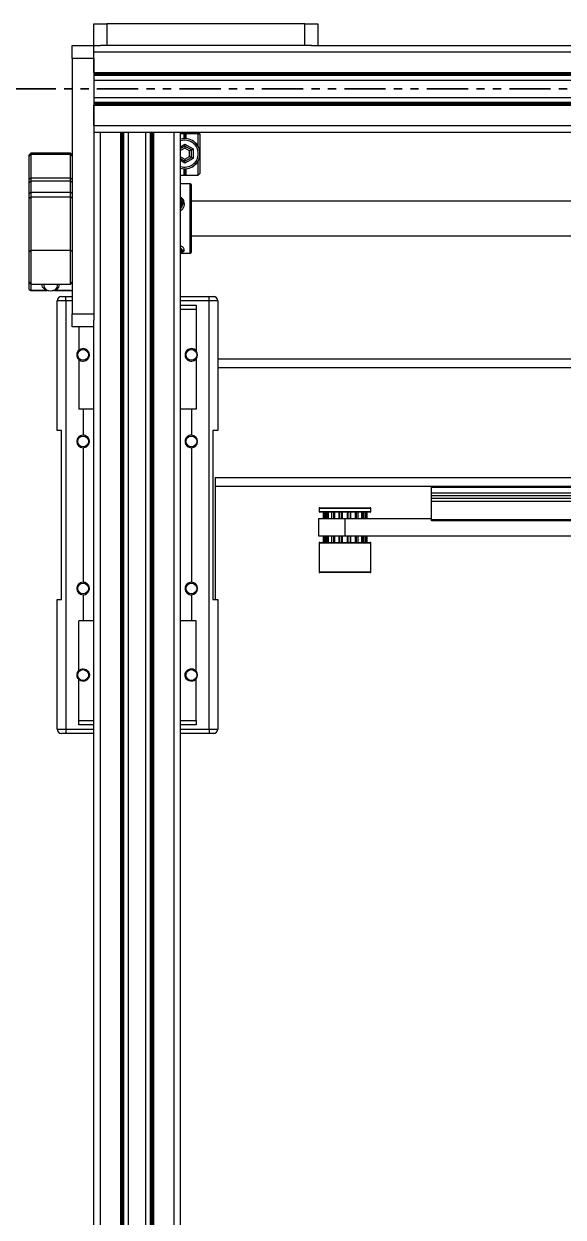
# Model space of a CAD drawing. Header units: millimetres. Extents: x -300 to 1184, y 5 to 1469.
# Drawn here: x 198.3 to 281.3, y 902.7 to 1086.6 of the extents above; entities that cross this region are included whole.
import ezdxf

# ---------------------------------------------------------------- set-up
doc = ezdxf.new("R2010")
doc.units = ezdxf.units.MM
doc.linetypes.add('PHANTOM', pattern=[12.7, 6.35, -1.27, 1.27, -1.27, 1.27, -1.27])

msp = doc.modelspace()

# ---------------------------------------------------------------- linework, layer by layer
at = {"color": 7, "linetype": 'Continuous', "lineweight": 25}
for p, q in [((209.06, 1083.28), (209.06, 1086.61)), ((209.06, 1086.61), (211.06, 1086.61)), ((211.06, 1086.61), (211.06, 1083.28)), ((241.56, 1086.61), (211.06, 1086.61)), ((241.56, 1083.28), (241.56, 1086.61)), ((241.56, 1086.61), (243.56, 1086.61)), ((243.56, 1086.61), (243.56, 1083.28)), ((205.72, 1083.28), (209.06, 1083.28)), ((205.72, 1081.28), (205.72, 1083.28)), ((209.06, 1082.28), (209.06, 1083.28)), ((209.06, 1083.28), (210.06, 1083.28)), ((211.06, 1083.28), (210.06, 1083.28)), ((241.56, 1083.28), (211.06, 1083.28)), ((242.56, 1083.28), (241.56, 1083.28)), ((242.56, 1083.28), (479.55, 1083.28)), ((209.06, 1081.28), (205.72, 1081.28)), ((205.72, 1081.28), (205.72, 1041.94)), ((209.06, 1082.28), (513.06, 1082.28)), ((209.06, 1079.14), (209.06, 1082.28)), ((209.06, 1081.28), (209.06, 1041.94)), ((209.06, 1079.14), (513.06, 1079.14)), ((209.06, 1079.01), (513.06, 1079.01)), ((209.06, 1078.88), (513.06, 1078.88)), ((209.06, 1078.81), (513.06, 1078.81)), ((209.06, 1078.68), (513.06, 1078.68)), ((209.06, 1077.95), (513.06, 1077.95)), ((209.06, 1075.27), (513.06, 1075.27)), ((209.06, 1074.54), (513.06, 1074.54)), ((209.06, 1074.41), (513.06, 1074.41)), ((209.06, 1074.34), (513.06, 1074.34)), ((209.06, 1074.21), (513.06, 1074.21)), ((209.06, 1074.08), (513.06, 1074.08)), ((209.06, 1070.94), (209.06, 1074.08)), ((209.06, 1070.94), (513.06, 1070.94)), ((209.06, 1069.94), (210.06, 1069.94)), ((210.06, 825.28), (210.06, 1069.94)), ((210.06, 1069.94), (213.19, 1069.94)), ((213.19, 825.28), (213.19, 1069.94)), ((213.19, 1069.94), (213.32, 1069.94)), ((213.32, 825.28), (213.32, 1069.94)), ((213.32, 1069.94), (213.46, 1069.94)), ((213.46, 825.28), (213.46, 1069.94)), ((213.46, 1069.94), (213.52, 1069.94)), ((213.52, 825.28), (213.52, 1069.94)), ((213.52, 1069.94), (213.66, 1069.94)), ((213.66, 1069.94), (217.79, 1069.94)), ((213.66, 825.28), (213.66, 1069.94)), ((214.38, 825.28), (214.38, 1069.94)), ((217.06, 825.28), (217.06, 1069.94)), ((217.79, 825.28), (217.79, 1069.94)), ((217.79, 1069.94), (217.92, 1069.94)), ((217.92, 825.28), (217.92, 1069.94)), ((217.92, 1069.94), (217.99, 1069.94)), ((217.99, 825.28), (217.99, 1069.94)), ((217.99, 1069.94), (218.12, 1069.94)), ((218.12, 825.28), (218.12, 1069.94)), ((218.12, 1069.94), (218.26, 1069.94)), ((218.26, 825.28), (218.26, 1069.94)), ((218.26, 1069.94), (221.39, 1069.94)), ((221.39, 825.28), (221.39, 1069.94)), ((221.39, 1069.94), (222.39, 1069.94)), ((222.39, 1069.94), (499.72, 1069.94)), ((222.39, 825.28), (222.39, 1069.94)), ((222.9, 1069.68), (222.39, 1069.68)), ((223.06, 1069.94), (222.9, 1069.68)), ((222.9, 1069.68), (222.9, 1068.94)), ((223.06, 1069.94), (223.06, 1068.94)), ((223.21, 1069.68), (223.06, 1069.94)), ((223.21, 1069.68), (223.21, 1068.94)), ((225.12, 1069.68), (223.21, 1069.68)), ((225.12, 1069.68), (225.12, 1069.94)), ((225.39, 1069.68), (225.12, 1069.94)), ((225.12, 1069.68), (225.39, 1069.68)), ((225.12, 1067.69), (225.12, 1069.68)), ((225.39, 1069.68), (225.39, 1063.54)), ((199.32, 1066.7), (199.06, 1066.43)), ((205.46, 1066.7), (199.32, 1066.7)), ((199.32, 1066.7), (199.32, 1066.47)), ((205.72, 1066.43), (205.46, 1066.7)), ((205.46, 1066.47), (205.46, 1066.7)), ((222.39, 1067.68), (223.06, 1068.06)), ((223.06, 1067.76), (222.39, 1067.38)), ((223.06, 1067.46), (222.39, 1067.08)), ((223.06, 1068.06), (224.32, 1067.34)), ((223.06, 1067.76), (223.06, 1068.06)), ((224.06, 1067.19), (223.06, 1067.76)), ((223.06, 1067.76), (223.06, 1067.46)), ((223.8, 1067.04), (223.06, 1067.46)), ((224.06, 1067.19), (223.8, 1067.04)), ((223.8, 1066.18), (223.8, 1067.04)), ((224.06, 1067.19), (224.32, 1067.34)), ((224.06, 1066.03), (224.06, 1067.19)), ((224.32, 1067.34), (224.32, 1065.88)), ((199.06, 1066.22), (199.32, 1066.47)), ((199.06, 1066.22), (199.06, 1066.43)), ((199.06, 1062.63), (199.06, 1066.22)), ((199.32, 1066.47), (199.32, 1062.87)), ((205.46, 1066.47), (199.32, 1066.47)), ((205.46, 1062.87), (205.46, 1066.47)), ((205.72, 1066.22), (205.46, 1066.47)), ((222.39, 1066.14), (223.06, 1065.76)), ((222.39, 1065.84), (223.06, 1065.46)), ((223.06, 1065.16), (222.39, 1065.54)), ((223.06, 1065.76), (223.8, 1066.18)), ((223.06, 1065.46), (224.06, 1066.03)), ((224.32, 1065.88), (223.06, 1065.16)), ((223.06, 1065.76), (223.06, 1065.46)), ((223.06, 1065.16), (223.06, 1065.46)), ((224.06, 1066.03), (223.8, 1066.18)), ((224.32, 1065.88), (224.06, 1066.03)), ((225.12, 1063.28), (225.12, 1065.53)), ((199.06, 1062.63), (199.32, 1062.87)), ((199.32, 1062.87), (199.32, 1062.35)), ((199.32, 1062.87), (205.46, 1062.87)), ((205.46, 1062.35), (205.46, 1062.87)), ((205.72, 1062.63), (205.46, 1062.87)), ((222.39, 1063.28), (222.9, 1063.28)), ((222.9, 1064.28), (222.9, 1063.28)), ((222.9, 1063.28), (223.06, 1063.28)), ((223.06, 1064.28), (223.06, 1063.28)), ((223.06, 1063.28), (223.21, 1063.28)), ((223.21, 1064.28), (223.21, 1063.28)), ((223.21, 1063.28), (225.12, 1063.28)), ((225.12, 1063.28), (225.39, 1063.54)), ((199.06, 1062.15), (199.06, 1062.63)), ((199.06, 1062.15), (199.32, 1062.35)), ((199.06, 1060.47), (199.06, 1062.15)), ((199.32, 1062.35), (199.32, 1060.67)), ((205.46, 1062.35), (199.32, 1062.35)), ((205.46, 1060.67), (205.46, 1062.35)), ((205.72, 1062.15), (205.46, 1062.35)), ((223.89, 1061.94), (222.39, 1061.94)), ((224.06, 1061.78), (223.89, 1061.94)), ((223.89, 1051.28), (223.89, 1061.94)), ((224.06, 1051.44), (224.06, 1061.78)), ((199.06, 1060.47), (199.32, 1060.67)), ((199.06, 1059.76), (199.06, 1060.47)), ((199.06, 1059.76), (199.32, 1059.9)), ((199.06, 1051.52), (199.06, 1059.76)), ((199.32, 1060.67), (199.32, 1059.9)), ((199.32, 1060.67), (205.46, 1060.67)), ((199.32, 1059.9), (199.32, 1051.67)), ((205.46, 1059.9), (199.32, 1059.9)), ((205.46, 1059.9), (205.46, 1060.67)), ((205.72, 1060.47), (205.46, 1060.67)), ((205.46, 1051.67), (205.46, 1059.9)), ((205.72, 1059.76), (205.46, 1059.9)), ((222.43, 1059.39), (222.39, 1059.44)), ((222.58, 1059.17), (222.43, 1059.39)), ((481.06, 1059.28), (224.06, 1059.28)), ((224.06, 1053.94), (481.06, 1053.94)), ((222.56, 1051.69), (222.62, 1051.81)), ((199.06, 1051.52), (199.32, 1051.67)), ((199.06, 1046.79), (199.06, 1051.52)), ((205.46, 1051.67), (199.32, 1051.67)), ((199.32, 1051.67), (199.32, 1046.52)), ((205.72, 1051.52), (205.46, 1051.67)), ((205.46, 1046.52), (205.46, 1051.67)), ((222.39, 1051.28), (223.89, 1051.28)), ((223.89, 1051.28), (224.06, 1051.44)), ((199.06, 1046.79), (199.32, 1046.52)), ((199.06, 1045.7), (199.06, 1046.79)), ((199.32, 1046.52), (205.46, 1046.52)), ((199.32, 1046.52), (199.32, 1045.54)), ((201.06, 1046.52), (201.06, 1046.46)), ((203.72, 1046.46), (203.72, 1046.52)), ((205.46, 1046.52), (205.72, 1046.79)), ((199.06, 1045.7), (199.32, 1045.54)), ((199.06, 1045.7), (199.32, 1045.5)), ((199.32, 1045.54), (201.79, 1045.54)), ((199.32, 1045.5), (199.32, 1045.54)), ((201.89, 1045.5), (199.32, 1045.5)), ((205.46, 1045.5), (202.89, 1045.5)), ((202.99, 1045.54), (205.72, 1045.54)), ((204.06, 1044.6), (204.72, 1044.6)), ((204.72, 1043.93), (204.72, 1044.6)), ((204.72, 1044.6), (205.72, 1044.6)), ((205.46, 1045.5), (205.72, 1045.54)), ((222.39, 1044.6), (226.79, 1044.6)), ((226.79, 1043.93), (226.79, 1044.6)), ((226.79, 1044.6), (227.45, 1044.6)), ((227.45, 1044.6), (227.72, 1044.6)), ((227.72, 1044.6), (227.72, 1044.54)), ((204.72, 1043.93), (203.39, 1043.93)), ((203.39, 1023.93), (203.39, 1043.93)), ((204.72, 1043.93), (204.72, 977.93)), ((222.39, 1043.26), (224.79, 1043.26)), ((226.79, 977.93), (226.79, 1043.93)), ((228.12, 1043.93), (226.79, 1043.93)), ((228.12, 1043.93), (228.12, 1023.93)), ((205.72, 1041.94), (209.06, 1041.94)), ((205.72, 1039.94), (205.72, 1041.94)), ((209.06, 1041.94), (209.06, 1040.94)), ((209.06, 825.28), (209.06, 1040.94)), ((224.79, 1042.6), (224.79, 1036.23)), ((209.06, 1039.94), (205.72, 1039.94)), ((206.72, 1039.94), (206.72, 1036.3)), ((206.72, 1034.9), (206.72, 1027.26)), ((224.79, 1034.96), (224.79, 1027.26)), ((228.12, 1034.98), (494.06, 1034.98)), ((209.06, 1027.26), (206.72, 1027.26)), ((207.39, 1027.26), (207.39, 1023.23)), ((224.79, 1027.26), (222.39, 1027.26)), ((224.06, 1027.26), (224.06, 1023.23)), ((204.06, 1023.93), (203.39, 1023.93)), ((204.06, 997.93), (204.06, 1023.93)), ((228.12, 1023.93), (227.39, 1023.93)), ((227.39, 1023.93), (227.39, 997.93)), ((207.39, 1021.3), (207.39, 1000.56)), ((224.06, 1021.3), (224.06, 1000.56)), ((227.72, 1016.71), (494.39, 1016.71)), ((227.72, 1016.71), (227.72, 997.93)), ((227.72, 1015.38), (334.97, 1015.38)), ((261.06, 1015.18), (261.06, 1015.38)), ((334.97, 1015.18), (261.06, 1015.18)), ((261.06, 1014.35), (261.06, 1015.18)), ((261.06, 1014.35), (334.97, 1014.35)), ((261.06, 1013.91), (261.06, 1014.35)), ((261.06, 1013.91), (334.97, 1013.91)), ((261.06, 1013.51), (261.06, 1013.91)), ((261.06, 1013.51), (334.97, 1013.51)), ((261.06, 1013.08), (261.06, 1013.51)), ((243.72, 1011.95), (243.72, 1011.48)), ((243.82, 1012.05), (251.31, 1012.05)), ((251.31, 1011.38), (243.82, 1011.38)), ((244.36, 1011.38), (244.36, 1010.38)), ((244.77, 1011.38), (244.77, 1010.38)), ((245.62, 1011.38), (245.62, 1010.38)), ((246.78, 1011.38), (246.78, 1010.38)), ((248.6, 1010.38), (248.6, 1011.38)), ((249.76, 1010.38), (249.76, 1011.38)), ((250.63, 1010.38), (250.63, 1011.38)), ((251.08, 1010.38), (251.08, 1011.38)), ((251.09, 1010.38), (251.09, 1011.38)), ((251.31, 1012.05), (251.62, 1012.05)), ((251.62, 1011.38), (251.31, 1011.38)), ((251.72, 1011.48), (251.72, 1011.95)), ((261.06, 1013.08), (334.97, 1013.08)), ((261.06, 1010.25), (261.06, 1013.08)), ((243.66, 1010.38), (243.66, 1007.71)), ((243.66, 1010.38), (247.72, 1010.38)), ((247.72, 1010.38), (247.72, 1007.71)), ((247.72, 1010.38), (261.06, 1010.38)), ((261.06, 1010.25), (334.68, 1010.25)), ((261.06, 1010.05), (261.06, 1010.25)), ((334.81, 1010.05), (261.06, 1010.05)), ((243.66, 1007.71), (247.72, 1007.71)), ((244.36, 1007.71), (244.36, 1006.71)), ((244.77, 1007.71), (244.77, 1006.71)), ((245.62, 1007.71), (245.62, 1006.71)), ((246.78, 1007.71), (246.78, 1006.71)), ((247.72, 1007.71), (339.73, 1007.71)), ((248.6, 1006.71), (248.6, 1007.71)), ((249.76, 1006.71), (249.76, 1007.71)), ((250.63, 1006.71), (250.63, 1007.71)), ((251.08, 1006.71), (251.08, 1007.71)), ((251.09, 1006.71), (251.09, 1007.71)), ((243.72, 1006.61), (243.72, 1002.15)), ((243.82, 1006.71), (251.62, 1006.71)), ((251.72, 1002.15), (251.72, 1006.61)), ((251.62, 1002.05), (243.82, 1002.05)), ((207.39, 998.63), (207.39, 994.6)), ((224.06, 998.63), (224.06, 994.6)), ((203.39, 977.93), (203.39, 997.93)), ((203.39, 997.93), (204.06, 997.93)), ((227.39, 997.93), (228.12, 997.93)), ((228.12, 997.93), (228.12, 977.93)), ((206.72, 986.96), (206.72, 994.6)), ((209.06, 994.6), (206.72, 994.6)), ((224.79, 994.6), (222.39, 994.6)), ((224.79, 986.9), (224.79, 994.6)), ((224.79, 979.26), (224.79, 985.63)), ((206.72, 979.26), (206.72, 985.56)), ((209.06, 978.6), (206.72, 978.6)), ((224.79, 978.6), (222.39, 978.6)), ((203.39, 977.93), (204.72, 977.93)), ((204.72, 977.26), (204.06, 977.26)), ((204.72, 977.93), (204.72, 977.26)), ((209.06, 977.26), (204.72, 977.26)), ((226.79, 977.26), (222.39, 977.26)), ((226.79, 977.93), (228.12, 977.93)), ((226.79, 977.93), (226.79, 977.26)), ((227.45, 977.26), (226.79, 977.26)), ((227.72, 977.26), (227.45, 977.26)), ((227.72, 977.32), (227.72, 977.26))]:
    msp.add_line(p, q, dxfattribs=at)
at = {"color": 7, "linetype": 'PHANTOM', "lineweight": 35}
msp.add_line((330.18, 1076.61), (160.18, 1076.61), dxfattribs=at)
at = {"color": 8, "linetype": 'Continuous', "lineweight": 25}
for p, q in [((205.72, 1043.93), (204.72, 1043.93)), ((226.79, 1043.93), (222.39, 1043.93)), ((224.79, 1042.6), (222.39, 1042.6)), ((228.12, 1033.64), (494.06, 1033.64)), ((251.4, 1011.95), (243.72, 1011.95)), ((243.72, 1011.48), (251.4, 1011.48)), ((244.36, 1011.38), (244.36, 1010.38)), ((244.42, 1011.38), (244.42, 1010.38)), ((244.56, 1011.38), (244.56, 1010.38)), ((244.79, 1011.38), (244.79, 1010.38)), ((244.98, 1011.38), (244.98, 1010.38)), ((245.13, 1011.38), (245.13, 1010.38)), ((245.66, 1011.38), (245.66, 1010.38)), ((245.95, 1011.38), (245.95, 1010.38)), ((246.1, 1011.38), (246.1, 1010.38)), ((246.85, 1011.38), (246.85, 1010.38)), ((247.2, 1011.38), (247.2, 1010.38)), ((247.31, 1011.38), (247.31, 1010.38)), ((248.06, 1011.38), (248.06, 1010.38)), ((248.17, 1011.38), (248.17, 1010.38)), ((248.52, 1011.38), (248.52, 1010.38)), ((249.28, 1011.38), (249.28, 1010.38)), ((249.42, 1011.38), (249.42, 1010.38)), ((249.72, 1011.38), (249.72, 1010.38)), ((250.27, 1011.38), (250.27, 1010.38)), ((250.42, 1011.38), (250.42, 1010.38)), ((250.62, 1011.38), (250.62, 1010.38)), ((250.87, 1011.38), (250.87, 1010.38)), ((251, 1011.38), (251, 1010.38)), ((251.08, 1011.38), (251.08, 1010.38)), ((251.72, 1011.95), (251.4, 1011.95)), ((251.4, 1011.48), (251.72, 1011.48)), ((244.36, 1007.71), (244.36, 1006.71)), ((244.42, 1007.71), (244.42, 1006.71)), ((244.56, 1007.71), (244.56, 1006.71)), ((244.79, 1007.71), (244.79, 1006.71)), ((244.98, 1007.71), (244.98, 1006.71)), ((245.13, 1007.71), (245.13, 1006.71)), ((245.66, 1007.71), (245.66, 1006.71)), ((245.95, 1007.71), (245.95, 1006.71)), ((246.1, 1007.71), (246.1, 1006.71)), ((246.85, 1007.71), (246.85, 1006.71)), ((247.2, 1007.71), (247.2, 1006.71)), ((247.31, 1007.71), (247.31, 1006.71)), ((248.06, 1007.71), (248.06, 1006.71)), ((248.17, 1007.71), (248.17, 1006.71)), ((248.52, 1007.71), (248.52, 1006.71)), ((249.28, 1007.71), (249.28, 1006.71)), ((249.42, 1007.71), (249.42, 1006.71)), ((249.72, 1007.71), (249.72, 1006.71)), ((250.27, 1007.71), (250.27, 1006.71)), ((250.42, 1007.71), (250.42, 1006.71)), ((250.62, 1007.71), (250.62, 1006.71)), ((250.87, 1007.71), (250.87, 1006.71)), ((251, 1007.71), (251, 1006.71)), ((251.08, 1007.71), (251.08, 1006.71)), ((251.72, 1006.61), (243.72, 1006.61)), ((243.72, 1002.15), (251.72, 1002.15)), ((206.72, 979.26), (209.06, 979.26)), ((222.39, 979.26), (224.79, 979.26)), ((204.72, 977.93), (209.06, 977.93)), ((222.39, 977.93), (226.79, 977.93))]:
    msp.add_line(p, q, dxfattribs=at)
at = {"color": 7, "linetype": 'Continuous', "lineweight": 25, "flags": 128}
for points in [[(222.39, 1052.07), (222.51, 1051.99), (222.62, 1051.81)], [(203.72, 1046.52), (203.72, 1046.46), (203.62, 1046.06), (203.33, 1045.73), (202.9, 1045.5), (202.39, 1045.42), (201.88, 1045.5), (201.45, 1045.73), (201.16, 1046.06), (201.06, 1046.46), (201.06, 1046.52)], [(201.36, 1046.52), (201.32, 1046.29), (201.4, 1045.97), (201.63, 1045.7), (201.98, 1045.52), (202.39, 1045.46), (202.8, 1045.52), (203.15, 1045.7), (203.38, 1045.97), (203.46, 1046.29), (203.42, 1046.52)]]:
    msp.add_lwpolyline(points, dxfattribs=at)
at = {"color": 7, "linetype": 'Continuous', "lineweight": 25}
for centre in [(207.39, 1035.6), (224.06, 1035.6), (207.39, 1022.26), (224.06, 1022.26), (207.39, 999.6), (224.06, 999.6), (207.39, 986.26), (224.06, 986.26)]:
    msp.add_circle(centre, 0.833, dxfattribs=at)
for centre, radius, start, end in [((223.06, 1066.61), 2.33, 0, 106.6015), ((223.06, 1066.61), 2.33, 253.3985, 0), ((221.72, 1058.9), 0.899, 317.8986, 17.5956), ((222.18, 1051.92), 0.447, 298.1272, 329.1416), ((204.06, 1043.93), 0.667, 90, 180), ((227.45, 1043.93), 0.667, 0, 90), ((207.39, 1035.6), 0.967, 133.6028, 226.3972), ((224.06, 1035.6), 0.967, 319.0983, 40.9017), ((207.39, 1022.26), 0.967, 90, 270), ((224.06, 1022.26), 0.967, 270, 90), ((243.82, 1011.95), 0.1, 90, 180), ((243.82, 1011.48), 0.1, 180, 270), ((251.62, 1011.95), 0.1, 0, 90), ((251.62, 1011.48), 0.1, 270, 0), ((243.82, 1006.61), 0.1, 90, 180), ((251.62, 1006.61), 0.1, 0, 90), ((207.39, 999.6), 0.967, 90, 270), ((224.06, 999.6), 0.967, 270, 90), ((243.82, 1002.15), 0.1, 180, 270), ((251.62, 1002.15), 0.1, 270, 0), ((207.39, 986.26), 0.967, 133.6028, 226.3972), ((224.06, 986.26), 0.967, 319.0983, 40.9017), ((204.06, 977.93), 0.667, 180, 270), ((227.45, 977.93), 0.667, 270, 0)]:
    msp.add_arc(centre, radius, start, end, dxfattribs=at)
at = {"color": 8, "linetype": 'Continuous', "lineweight": 25}
for start, end in [(0, 108.8191), (251.1809, 0)]:
    msp.add_arc((223.06, 1066.61), 2.07, start, end, dxfattribs=at)
at = {"color": 7, "linetype": 'Continuous', "lineweight": 25}
for points, knots in [([(223, 1058.89), (222.99, 1059.03), (222.95, 1059.32), (222.73, 1059.67), (222.5, 1059.82), (222.39, 1059.89)], [0, 0, 0, 0, 0.343434, 0.686426, 1, 1, 1, 1]), ([(222.88, 1058.78), (222.88, 1058.81), (222.9, 1058.98), (222.79, 1059.28), (222.61, 1059.58), (222.44, 1059.7), (222.39, 1059.73)], [0, 0, 0, 0, 0.088052, 0.469846, 0.851719, 1, 1, 1, 1]), ([(222.58, 1059.17), (222.61, 1059.06), (222.67, 1058.85), (222.6, 1058.52), (222.5, 1058.29), (222.4, 1058.21), (222.39, 1058.2)], [0, 0, 0, 0, 0.3172, 0.636228, 0.971735, 1, 1, 1, 1]), ([(222.39, 1057.78), (222.51, 1057.88), (222.75, 1058.09), (222.96, 1058.49), (222.99, 1058.77), (223, 1058.89)], [0, 0, 0, 0, 0.344518, 0.696264, 1, 1, 1, 1]), ([(222.36, 1052.37), (222.44, 1052.35), (222.56, 1052.32), (222.64, 1052.27), (222.67, 1052.25)], [0, 0, 0, 0, 0.5998, 1, 1, 1, 1]), ([(223, 1051.79), (222.99, 1051.86), (222.95, 1052), (222.74, 1052.23), (222.5, 1052.35), (222.39, 1052.41)], [0, 0, 0, 0, 0.332433, 0.675626, 1, 1, 1, 1]), ([(222.62, 1051.81), (222.65, 1051.81), (222.72, 1051.8), (222.78, 1051.78), (222.79, 1051.76), (222.8, 1051.75)], [0, 0, 0, 0, 0.309663, 0.649178, 1, 1, 1, 1]), ([(222.39, 1051.41), (222.51, 1051.43), (222.75, 1051.48), (222.96, 1051.61), (222.99, 1051.73), (223, 1051.79)], [0, 0, 0, 0, 0.343794, 0.68896, 1, 1, 1, 1]), ([(222.56, 1051.69), (222.53, 1051.65), (222.5, 1051.6), (222.41, 1051.56), (222.39, 1051.56)], [0, 0, 0, 0, 0.843063, 1, 1, 1, 1]), ([(222.42, 1051.56), (222.44, 1051.56), (222.58, 1051.59), (222.7, 1051.66), (222.78, 1051.73), (222.8, 1051.75)], [0, 0, 0, 0, 0.094056, 0.784059, 1, 1, 1, 1]), ([(224.79, 1043.26), (224.79, 1043.25), (224.79, 1043.23), (224.79, 1043.08), (224.79, 1042.91), (224.79, 1042.74), (224.79, 1042.64), (224.79, 1042.6)], [0, 0, 0, 0, 0.342982, 0.575096, 0.753272, 0.898028, 1, 1, 1, 1]), ([(206.72, 1034.9), (206.83, 1034.82), (207.04, 1034.66), (207.44, 1034.61), (207.81, 1034.7), (208.1, 1034.92), (208.28, 1035.18), (208.37, 1035.48), (208.35, 1035.78), (208.26, 1036.04), (208.1, 1036.27), (207.87, 1036.45), (207.57, 1036.57), (207.21, 1036.57), (206.92, 1036.46), (206.77, 1036.33), (206.72, 1036.3)], [0, 0, 0, 0, 0.093413, 0.18532, 0.287481, 0.359284, 0.419781, 0.480552, 0.534455, 0.586126, 0.640711, 0.70245, 0.775249, 0.862009, 0.961451, 1, 1, 1, 1]), ([(224.79, 1036.23), (224.69, 1036.32), (224.49, 1036.5), (224.11, 1036.58), (223.74, 1036.54), (223.42, 1036.35), (223.21, 1036.09), (223.09, 1035.79), (223.08, 1035.49), (223.16, 1035.21), (223.3, 1034.98), (223.51, 1034.78), (223.79, 1034.65), (224.14, 1034.61), (224.5, 1034.7), (224.7, 1034.88), (224.79, 1034.96)], [0, 0, 0, 0, 0.089901, 0.17323, 0.270935, 0.344636, 0.405698, 0.467092, 0.520429, 0.570071, 0.621368, 0.67854, 0.745413, 0.825184, 0.918141, 1, 1, 1, 1]), ([(207.39, 1021.3), (207.51, 1021.31), (207.73, 1021.33), (208.03, 1021.51), (208.23, 1021.75), (208.34, 1022.02), (208.37, 1022.3), (208.32, 1022.57), (208.2, 1022.81), (208.01, 1023.03), (207.72, 1023.2), (207.5, 1023.22), (207.39, 1023.23)], [0, 0, 0, 0, 0.137751, 0.258135, 0.353319, 0.43323, 0.513438, 0.5867, 0.661019, 0.744414, 0.869202, 1, 1, 1, 1]), ([(224.06, 1023.23), (223.94, 1023.22), (223.72, 1023.19), (223.42, 1023.01), (223.22, 1022.77), (223.11, 1022.5), (223.08, 1022.22), (223.13, 1021.95), (223.24, 1021.72), (223.44, 1021.5), (223.72, 1021.33), (223.94, 1021.31), (224.06, 1021.3)], [0, 0, 0, 0, 0.13775, 0.258135, 0.35331, 0.433231, 0.513439, 0.586701, 0.66102, 0.744414, 0.869202, 1, 1, 1, 1]), ([(207.39, 998.63), (207.51, 998.64), (207.73, 998.66), (208.03, 998.84), (208.23, 999.09), (208.34, 999.36), (208.37, 999.64), (208.32, 999.9), (208.2, 1000.14), (208.01, 1000.36), (207.72, 1000.53), (207.5, 1000.55), (207.39, 1000.56)], [0, 0, 0, 0, 0.137751, 0.2581358, 0.3533122, 0.4332236, 0.5134427, 0.5867049, 0.6610239, 0.7444115, 0.8691998, 1, 1, 1, 1]), ([(224.06, 1000.56), (223.94, 1000.55), (223.72, 1000.53), (223.42, 1000.35), (223.22, 1000.11), (223.11, 999.83), (223.08, 999.55), (223.13, 999.29), (223.24, 999.05), (223.44, 998.83), (223.72, 998.66), (223.94, 998.64), (224.06, 998.63)], [0, 0, 0, 0, 0.137753, 0.258138, 0.353314, 0.433226, 0.513434, 0.586696, 0.661025, 0.744413, 0.869201, 1, 1, 1, 1]), ([(206.72, 986.96), (206.83, 987.04), (207.04, 987.2), (207.44, 987.25), (207.81, 987.16), (208.1, 986.94), (208.28, 986.68), (208.37, 986.38), (208.35, 986.08), (208.26, 985.82), (208.1, 985.59), (207.87, 985.41), (207.57, 985.29), (207.21, 985.29), (206.92, 985.4), (206.77, 985.53), (206.72, 985.56)], [0, 0, 0, 0, 0.093413, 0.185322, 0.287485, 0.359288, 0.41978, 0.480551, 0.534462, 0.586127, 0.640717, 0.702452, 0.775251, 0.862012, 0.961455, 1, 1, 1, 1]), ([(224.79, 985.63), (224.69, 985.54), (224.49, 985.36), (224.11, 985.27), (223.74, 985.32), (223.42, 985.51), (223.21, 985.77), (223.09, 986.07), (223.08, 986.37), (223.16, 986.64), (223.3, 986.88), (223.51, 987.08), (223.79, 987.21), (224.14, 987.25), (224.5, 987.16), (224.7, 986.98), (224.79, 986.9)], [0, 0, 0, 0, 0.089901, 0.17323, 0.270934, 0.344639, 0.405701, 0.467095, 0.520433, 0.570068, 0.621365, 0.678536, 0.745412, 0.825184, 0.918141, 1, 1, 1, 1]), ([(206.72, 978.6), (206.72, 978.61), (206.72, 978.63), (206.72, 978.78), (206.72, 978.95), (206.72, 979.12), (206.72, 979.22), (206.72, 979.26)], [0, 0, 0, 0, 0.339617, 0.572484, 0.75154, 0.897513, 1, 1, 1, 1]), ([(224.79, 979.26), (224.79, 979.2), (224.79, 979.08), (224.79, 978.9), (224.79, 978.74), (224.79, 978.62), (224.79, 978.6), (224.79, 978.6)], [0, 0, 0, 0, 0.14346, 0.28632, 0.481377, 0.747069, 1, 1, 1, 1])]:
    msp.add_open_spline(points, degree=3, knots=knots, dxfattribs=at)
at = {"color": 8, "linetype": 'Continuous', "lineweight": 25}
msp.add_open_spline([(223, 1058.89), (222.94, 1058.87), (222.87, 1058.84), (222.8, 1058.81), (222.79, 1058.8)], degree=3, knots=[0, 0, 0, 0, 0.883834, 1, 1, 1, 1], dxfattribs=at)

doc.saveas('drawing.dxf')
